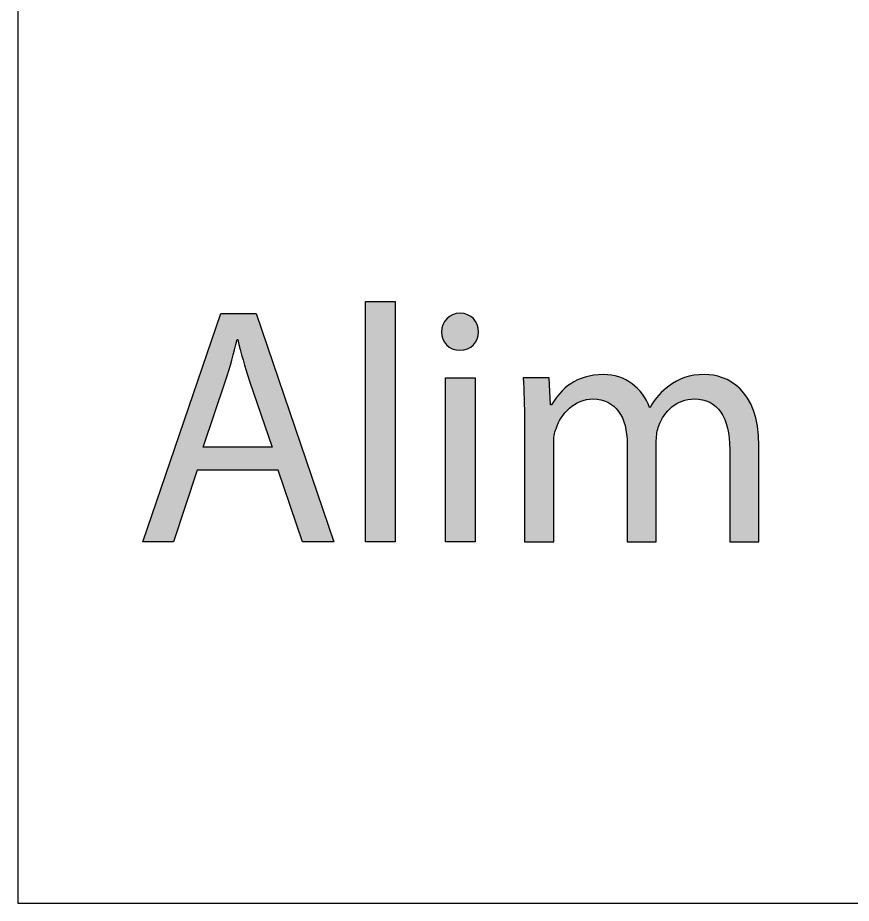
# Model space of a CAD drawing. Extents: x 0 to 360, y -268 to 0.
# Drawn here: x 10 to 17.38, y -164 to -156.16 of the extents above; entities that cross this region are included whole.
import ezdxf

# ---------------------------------------------------------------- set-up
doc = ezdxf.new("R2010")
doc.units = 0
doc.layers.add('LAYER_1', color=7, linetype='CONTINUOUS')

# ---------------------------------------------------------------- blocks, each defined once
blk = doc.blocks.new('*U104')
at = {"layer": 'LAYER_1', "color": 250}
for points in [[(11.7982, -159.5002), (11.6422, -159.237), (11.7982, -158.7798)], [(11.9481, -159.0106), (11.9481, -158.7798), (11.9949, -159.1896)], [(11.9949, -159.1896), (11.9949, -158.7798), (12.053, -159.3798)], [(12.053, -159.3798), (12.053, -158.7798), (12.11, -159.5448)], [(12.11, -159.5448), (12.11, -158.7798), (12.2539, -159.9613)], [(11.6422, -160.1652), (11.5883, -159.395), (11.6422, -159.237)], [(11.5883, -160.1652), (11.3785, -160.0097), (11.5883, -159.395)], [(12.3048, -160.1652), (12.3048, -159.3507), (12.5207, -160.8005)], [(11.3785, -160.8005), (11.1085, -160.8005), (11.3785, -160.0097)]]:
    blk.add_solid(points, dxfattribs=at)
at = {"layer": 'LAYER_1', "color": 250, "extrusion": (0, 0, -1)}
for points in [[(-11.7982, -159.5002), (-11.7982, -158.7798), (-11.8401, -159.3765)], [(-11.8401, -159.3765), (-11.7982, -158.7798), (-11.8401, -158.7798)], [(-11.8401, -159.3765), (-11.8401, -158.7798), (-11.8956, -159.1915)], [(-11.8956, -159.1915), (-11.8401, -158.7798), (-11.8956, -158.7798)], [(-11.8956, -159.1915), (-11.8956, -158.7798), (-11.9421, -159.0106)], [(-11.9421, -159.0106), (-11.8956, -158.7798), (-11.9421, -158.7798)], [(-11.9421, -159.0106), (-11.9421, -158.7798), (-11.9481, -159.0106)], [(-11.9481, -159.0106), (-11.9421, -158.7798), (-11.9481, -158.7798)], [(-11.9949, -159.1896), (-11.9481, -158.7798), (-11.9949, -158.7798)], [(-12.053, -159.3798), (-11.9949, -158.7798), (-12.053, -158.7798)], [(-12.11, -159.5448), (-12.053, -158.7798), (-12.11, -158.7798)], [(-12.2539, -159.9613), (-12.11, -158.7798), (-12.2539, -159.2013)], [(-11.6422, -159.9613), (-11.6422, -159.237), (-11.7982, -159.5002)], [(-12.2539, -160.1652), (-12.2539, -159.2013), (-12.3048, -160.1652)], [(-12.3048, -160.1652), (-12.2539, -159.2013), (-12.3048, -159.3507)], [(-11.5883, -160.1652), (-11.5883, -159.395), (-11.6422, -160.1652)], [(-12.5207, -160.8005), (-12.3048, -159.3507), (-12.5207, -159.9832)], [(-11.3785, -160.8005), (-11.3785, -160.0097), (-11.5883, -160.1652)], [(-11.6422, -160.1652), (-11.6422, -159.9613), (-11.7982, -160.1652)], [(-11.7982, -160.1652), (-11.6422, -159.9613), (-11.7982, -159.9613)], [(-11.7982, -160.1652), (-11.7982, -159.9613), (-11.8401, -160.1652)], [(-11.8401, -160.1652), (-11.7982, -159.9613), (-11.8401, -159.9613)], [(-11.8401, -160.1652), (-11.8401, -159.9613), (-11.8956, -160.1652)], [(-11.8956, -160.1652), (-11.8401, -159.9613), (-11.8956, -159.9613)], [(-11.8956, -160.1652), (-11.8956, -159.9613), (-11.9421, -160.1652)], [(-11.9421, -160.1652), (-11.8956, -159.9613), (-11.9421, -159.9613)], [(-11.9421, -160.1652), (-11.9421, -159.9613), (-11.9481, -160.1652)], [(-11.9481, -160.1652), (-11.9421, -159.9613), (-11.9481, -159.9613)], [(-11.9481, -160.1652), (-11.9481, -159.9613), (-11.9949, -160.1652)], [(-11.9949, -160.1652), (-11.9481, -159.9613), (-11.9949, -159.9613)], [(-11.9949, -160.1652), (-11.9949, -159.9613), (-12.053, -160.1652)], [(-12.053, -160.1652), (-11.9949, -159.9613), (-12.053, -159.9613)], [(-12.053, -160.1652), (-12.053, -159.9613), (-12.11, -160.1652)], [(-12.11, -160.1652), (-12.053, -159.9613), (-12.11, -159.9613)], [(-12.11, -160.1652), (-12.11, -159.9613), (-12.2539, -160.1652)], [(-12.2539, -160.1652), (-12.11, -159.9613), (-12.2539, -159.9613)], [(-12.5207, -160.8005), (-12.5207, -159.9832), (-12.7996, -160.8005)]]:
    blk.add_solid(points, dxfattribs=at)
blk = doc.blocks.new('*U105')
at = {"layer": 'LAYER_1', "color": 250, "extrusion": (0, 0, -1)}
for points in [[(-13.0788, -160.8005), (-13.0788, -158.6723), (-13.3425, -160.8005)], [(-13.3425, -160.8005), (-13.0788, -158.6723), (-13.3425, -158.6723)]]:
    blk.add_solid(points, dxfattribs=at)
blk = doc.blocks.new('*U106')
at = {"layer": 'LAYER_1', "color": 250}
for points in [[(13.7864, -159.0442), (13.7794, -158.8503), (13.7864, -158.8404)], [(13.787, -159.0451), (13.7864, -158.8404), (13.787, -158.8396)], [(13.7864, -159.0442), (13.7864, -158.8404), (13.787, -159.0451)], [(13.7885, -159.0468), (13.787, -158.8396), (13.7885, -158.8375)], [(13.787, -159.0451), (13.787, -158.8396), (13.7885, -159.0468)], [(13.7969, -159.0565), (13.7885, -158.8375), (13.7969, -158.8279)], [(13.7885, -159.0468), (13.7885, -158.8375), (13.7969, -159.0565)], [(13.7987, -159.0583), (13.7969, -158.8279), (13.7987, -158.8258)], [(13.7969, -159.0565), (13.7969, -158.8279), (13.7987, -159.0583)], [(13.8078, -159.0669), (13.7987, -158.8258), (13.8078, -158.8172)], [(13.7987, -159.0583), (13.7987, -158.8258), (13.8078, -159.0669)], [(13.8101, -159.0687), (13.8078, -158.8172), (13.8101, -158.8151)], [(13.8078, -159.0669), (13.8078, -158.8172), (13.8101, -159.0687)], [(13.8199, -159.0762), (13.8101, -158.8151), (13.8199, -158.8076)], [(13.8101, -159.0687), (13.8101, -158.8151), (13.8199, -159.0762)], [(13.8226, -159.0779), (13.8199, -158.8076), (13.8226, -158.8055)], [(13.8199, -159.0762), (13.8199, -158.8076), (13.8226, -159.0779)], [(13.8329, -159.0843), (13.8226, -158.8055), (13.8329, -158.7992)], [(13.8226, -159.0779), (13.8226, -158.8055), (13.8329, -159.0843)], [(13.8362, -159.0858), (13.8329, -158.7992), (13.8362, -158.7972)], [(13.8329, -159.0843), (13.8329, -158.7992), (13.8362, -159.0858)], [(13.847, -159.091), (13.8362, -158.7972), (13.847, -158.792)], [(13.8362, -159.0858), (13.8362, -158.7972), (13.847, -159.091)], [(13.8508, -159.0924), (13.847, -158.792), (13.8508, -158.7902)], [(13.847, -159.091), (13.847, -158.792), (13.8508, -159.0924)], [(13.862, -159.0964), (13.8508, -158.7902), (13.862, -158.7861)], [(13.8508, -159.0924), (13.8508, -158.7902), (13.862, -159.0964)], [(13.8663, -159.0975), (13.862, -158.7861), (13.8663, -158.7846)], [(13.862, -159.0964), (13.862, -158.7861), (13.8663, -159.0975)], [(13.878, -159.1004), (13.8663, -158.7846), (13.878, -158.7817)], [(13.8663, -159.0975), (13.8663, -158.7846), (13.878, -159.1004)], [(13.8828, -159.1011), (13.878, -158.7817), (13.8828, -158.7804)], [(13.878, -159.1004), (13.878, -158.7817), (13.8828, -159.1011)], [(13.8947, -159.1028), (13.8828, -158.7804), (13.8947, -158.7787)], [(13.8828, -159.1011), (13.8828, -158.7804), (13.8947, -159.1028)], [(13.9002, -159.1031), (13.8947, -158.7787), (13.9002, -158.7779)], [(13.8947, -159.1028), (13.8947, -158.7787), (13.9002, -159.1031)], [(13.9123, -159.1036), (13.9002, -158.7779), (13.9123, -158.7773)], [(13.9002, -159.1031), (13.9002, -158.7779), (13.9123, -159.1036)], [(13.9184, -159.1034), (13.9123, -158.7773), (13.9184, -158.777)], [(13.7541, -158.9584), (13.7533, -158.9417), (13.7541, -158.9258)], [(13.7562, -158.9746), (13.7541, -158.9251), (13.7562, -158.9099)], [(13.7541, -158.9587), (13.7541, -158.9258), (13.7541, -158.9251)], [(13.7541, -158.9587), (13.7541, -158.9251), (13.7562, -158.9746)], [(13.7541, -158.9584), (13.7541, -158.9258), (13.7541, -158.9587)], [(13.7564, -158.9752), (13.7562, -158.9099), (13.7564, -158.9089)], [(13.7562, -158.9746), (13.7562, -158.9099), (13.7564, -158.9752)], [(13.7598, -158.9902), (13.7564, -158.9089), (13.7598, -158.8945)], [(13.7564, -158.9752), (13.7564, -158.9089), (13.7598, -158.9902)], [(13.7601, -158.9911), (13.7598, -158.8945), (13.7601, -158.8933)], [(13.7598, -158.9902), (13.7598, -158.8945), (13.7601, -158.9911)], [(13.7647, -159.0051), (13.7601, -158.8933), (13.7647, -158.8797)], [(13.7601, -158.9911), (13.7601, -158.8933), (13.7647, -159.0051)], [(13.7652, -159.0063), (13.7647, -158.8797), (13.7652, -158.8782)], [(13.7647, -159.0051), (13.7647, -158.8797), (13.7652, -159.0063)], [(13.7709, -159.0193), (13.7652, -158.8782), (13.7709, -158.8656)], [(13.7652, -159.0063), (13.7652, -158.8782), (13.7709, -159.0193)], [(13.7717, -159.0207), (13.7709, -158.8656), (13.7717, -158.8638)], [(13.7709, -159.0193), (13.7709, -158.8656), (13.7717, -159.0207)], [(13.7783, -159.0326), (13.7717, -158.8638), (13.7783, -158.8522)], [(13.7717, -159.0207), (13.7717, -158.8638), (13.7783, -159.0326)], [(13.7794, -159.0342), (13.7783, -158.8522), (13.7794, -158.8503)], [(13.7783, -159.0326), (13.7783, -158.8522), (13.7794, -159.0342)], [(13.7794, -159.0342), (13.7794, -158.8503), (13.7864, -159.0442)]]:
    blk.add_solid(points, dxfattribs=at)
at = {"layer": 'LAYER_1', "color": 250, "extrusion": (0, 0, -1)}
for points in [[(-13.9123, -159.1036), (-13.9123, -158.7773), (-13.9184, -159.1034)], [(-13.9184, -159.1034), (-13.9184, -158.777), (-13.9315, -159.1028)], [(-13.9315, -159.1028), (-13.9184, -158.777), (-13.9315, -158.7777)], [(-13.9315, -159.1028), (-13.9315, -158.7777), (-13.936, -159.1022)], [(-13.936, -159.1022), (-13.9315, -158.7777), (-13.936, -158.7779)], [(-13.936, -159.1022), (-13.936, -158.7779), (-13.9497, -159.1004)], [(-13.9497, -159.1004), (-13.936, -158.7779), (-13.9497, -158.7799)], [(-13.9497, -159.1004), (-13.9497, -158.7799), (-13.9529, -159.0996)], [(-13.9529, -159.0996), (-13.9497, -158.7799), (-13.9529, -158.7803)], [(-13.9529, -159.0996), (-13.9529, -158.7803), (-13.9668, -159.0964)], [(-13.9668, -159.0964), (-13.9529, -158.7803), (-13.9668, -158.7838)], [(-13.9668, -159.0964), (-13.9668, -158.7838), (-13.9689, -159.0957)], [(-13.9689, -159.0957), (-13.9668, -158.7838), (-13.9689, -158.7843)], [(-13.9689, -159.0957), (-13.9689, -158.7843), (-13.9828, -159.091)], [(-13.9828, -159.091), (-13.9689, -158.7843), (-13.9828, -158.7893)], [(-13.9828, -159.091), (-13.9828, -158.7893), (-13.9841, -159.0904)], [(-13.9841, -159.0904), (-13.9828, -158.7893), (-13.9841, -158.7898)], [(-13.9841, -159.0904), (-13.9841, -158.7898), (-13.9977, -159.0843)], [(-13.9977, -159.0843), (-13.9841, -158.7898), (-13.9977, -158.7963)], [(-13.9977, -159.0843), (-13.9977, -158.7963), (-13.9984, -159.0839)], [(-13.9984, -159.0839), (-13.9977, -158.7963), (-13.9984, -158.7966)], [(-13.9984, -159.0839), (-13.9984, -158.7966), (-14.0115, -159.0762)], [(-14.0115, -159.0762), (-13.9984, -158.7966), (-14.0115, -158.8047)], [(-14.0115, -159.0762), (-14.0115, -158.8047), (-14.0117, -159.0761)], [(-14.0117, -159.0761), (-14.0115, -158.8047), (-14.0117, -158.8048)], [(-14.0117, -159.0761), (-14.0117, -158.8048), (-14.024, -159.067)], [(-14.024, -159.067), (-14.0117, -158.8048), (-14.024, -158.8142)], [(-14.024, -159.067), (-14.024, -158.8142), (-14.0241, -159.0669)], [(-14.0241, -159.0669), (-14.024, -158.8142), (-14.0241, -158.8143)], [(-14.0241, -159.0669), (-14.0241, -158.8143), (-14.0352, -159.0568)], [(-14.0352, -159.0568), (-14.0241, -158.8143), (-14.0352, -158.8248)], [(-14.0352, -159.0568), (-14.0352, -158.8248), (-14.0356, -159.0565)], [(-14.0356, -159.0565), (-14.0352, -158.8248), (-14.0356, -158.8252)], [(-14.0356, -159.0565), (-14.0356, -158.8252), (-14.0453, -159.0456)], [(-14.0453, -159.0456), (-14.0356, -158.8252), (-14.0453, -158.8364)], [(-14.0453, -159.0456), (-14.0453, -158.8364), (-14.0457, -159.0451)], [(-14.0457, -159.0451), (-14.0453, -158.8364), (-14.0457, -158.837)], [(-14.0457, -159.0451), (-14.0457, -158.837), (-14.0501, -159.039)], [(-14.0501, -159.039), (-14.0457, -158.837), (-14.0501, -158.8432)], [(-14.0501, -159.039), (-14.0501, -158.8432), (-14.0542, -159.0333)], [(-14.0542, -159.0333), (-14.0501, -158.8432), (-14.0542, -158.849)], [(-14.0542, -159.0333), (-14.0542, -158.849), (-14.0547, -159.0326)], [(-14.0547, -159.0326), (-14.0542, -158.849), (-14.0547, -158.8498)], [(-14.0547, -159.0326), (-14.0547, -158.8498), (-14.0619, -159.02)], [(-14.0619, -159.02), (-14.0547, -158.8498), (-14.0619, -158.8626)], [(-14.0619, -159.02), (-14.0619, -158.8626), (-14.0623, -159.0193)], [(-14.0623, -159.0193), (-14.0619, -158.8626), (-14.0623, -158.8635)], [(-14.0623, -159.0193), (-14.0623, -158.8635), (-14.0683, -159.0058)], [(-14.0683, -159.0058), (-14.0623, -158.8635), (-14.0683, -158.877)], [(-14.0683, -159.0058), (-14.0683, -158.877), (-14.0686, -159.0051)], [(-14.0686, -159.0051), (-14.0683, -158.877), (-14.0686, -158.878)], [(-14.0686, -159.0051), (-14.0686, -158.878), (-14.0734, -158.9908)], [(-14.0734, -158.9908), (-14.0686, -158.878), (-14.0734, -158.8922)], [(-14.0734, -158.9908), (-14.0734, -158.8922), (-14.0736, -158.9902)], [(-14.0736, -158.9902), (-14.0734, -158.8922), (-14.0736, -158.8931)], [(-14.0736, -158.9902), (-14.0736, -158.8931), (-14.0771, -158.9751)], [(-14.0771, -158.9751), (-14.0736, -158.8931), (-14.0771, -158.9081)], [(-14.0771, -158.9751), (-14.0771, -158.9081), (-14.0772, -158.9746)], [(-14.0772, -158.9746), (-14.0771, -158.9081), (-14.0772, -158.9089)], [(-14.0772, -158.9746), (-14.0772, -158.9089), (-14.0793, -158.9586)], [(-14.0793, -158.9586), (-14.0772, -158.9089), (-14.0793, -158.9247)], [(-14.0793, -158.9586), (-14.0793, -158.9247), (-14.0794, -158.9584)], [(-14.0794, -158.9584), (-14.0793, -158.9247), (-14.0794, -158.9253)], [(-14.0794, -158.9584), (-14.0794, -158.9253), (-14.0801, -158.9417)], [(-13.7864, -160.8005), (-13.7864, -159.3496), (-13.787, -160.8005)], [(-13.787, -160.8005), (-13.7864, -159.3496), (-13.787, -159.3496)], [(-13.787, -160.8005), (-13.787, -159.3496), (-13.7885, -160.8005)], [(-13.7885, -160.8005), (-13.787, -159.3496), (-13.7885, -159.3496)], [(-13.7885, -160.8005), (-13.7885, -159.3496), (-13.7969, -160.8005)], [(-13.7969, -160.8005), (-13.7885, -159.3496), (-13.7969, -159.3496)], [(-13.7969, -160.8005), (-13.7969, -159.3496), (-13.7987, -160.8005)], [(-13.7987, -160.8005), (-13.7969, -159.3496), (-13.7987, -159.3496)], [(-13.7987, -160.8005), (-13.7987, -159.3496), (-13.8078, -160.8005)], [(-13.8078, -160.8005), (-13.7987, -159.3496), (-13.8078, -159.3496)], [(-13.8078, -160.8005), (-13.8078, -159.3496), (-13.8101, -160.8005)], [(-13.8101, -160.8005), (-13.8078, -159.3496), (-13.8101, -159.3496)], [(-13.8101, -160.8005), (-13.8101, -159.3496), (-13.8199, -160.8005)], [(-13.8199, -160.8005), (-13.8101, -159.3496), (-13.8199, -159.3496)], [(-13.8199, -160.8005), (-13.8199, -159.3496), (-13.8226, -160.8005)], [(-13.8226, -160.8005), (-13.8199, -159.3496), (-13.8226, -159.3496)], [(-13.8226, -160.8005), (-13.8226, -159.3496), (-13.8329, -160.8005)], [(-13.8329, -160.8005), (-13.8226, -159.3496), (-13.8329, -159.3496)], [(-13.8329, -160.8005), (-13.8329, -159.3496), (-13.8362, -160.8005)], [(-13.8362, -160.8005), (-13.8329, -159.3496), (-13.8362, -159.3496)], [(-13.8362, -160.8005), (-13.8362, -159.3496), (-13.847, -160.8005)], [(-13.847, -160.8005), (-13.8362, -159.3496), (-13.847, -159.3496)], [(-13.847, -160.8005), (-13.847, -159.3496), (-13.8508, -160.8005)], [(-13.8508, -160.8005), (-13.847, -159.3496), (-13.8508, -159.3496)], [(-13.8508, -160.8005), (-13.8508, -159.3496), (-13.862, -160.8005)], [(-13.862, -160.8005), (-13.8508, -159.3496), (-13.862, -159.3496)], [(-13.862, -160.8005), (-13.862, -159.3496), (-13.8663, -160.8005)], [(-13.8663, -160.8005), (-13.862, -159.3496), (-13.8663, -159.3496)], [(-13.8663, -160.8005), (-13.8663, -159.3496), (-13.878, -160.8005)], [(-13.878, -160.8005), (-13.8663, -159.3496), (-13.878, -159.3496)], [(-13.878, -160.8005), (-13.878, -159.3496), (-13.8828, -160.8005)], [(-13.8828, -160.8005), (-13.878, -159.3496), (-13.8828, -159.3496)], [(-13.8828, -160.8005), (-13.8828, -159.3496), (-13.8947, -160.8005)], [(-13.8947, -160.8005), (-13.8828, -159.3496), (-13.8947, -159.3496)], [(-13.8947, -160.8005), (-13.8947, -159.3496), (-13.9002, -160.8005)], [(-13.9002, -160.8005), (-13.8947, -159.3496), (-13.9002, -159.3496)], [(-13.9002, -160.8005), (-13.9002, -159.3496), (-13.9123, -160.8005)], [(-13.9123, -160.8005), (-13.9002, -159.3496), (-13.9123, -159.3496)], [(-13.9123, -160.8005), (-13.9123, -159.3496), (-13.9184, -160.8005)], [(-13.9184, -160.8005), (-13.9123, -159.3496), (-13.9184, -159.3496)], [(-13.9184, -160.8005), (-13.9184, -159.3496), (-13.9315, -160.8005)], [(-13.9315, -160.8005), (-13.9184, -159.3496), (-13.9315, -159.3496)], [(-13.9315, -160.8005), (-13.9315, -159.3496), (-13.936, -160.8005)], [(-13.936, -160.8005), (-13.9315, -159.3496), (-13.936, -159.3496)], [(-13.936, -160.8005), (-13.936, -159.3496), (-13.9497, -160.8005)], [(-13.9497, -160.8005), (-13.936, -159.3496), (-13.9497, -159.3496)], [(-13.9497, -160.8005), (-13.9497, -159.3496), (-13.9529, -160.8005)], [(-13.9529, -160.8005), (-13.9497, -159.3496), (-13.9529, -159.3496)], [(-13.9529, -160.8005), (-13.9529, -159.3496), (-13.9668, -160.8005)], [(-13.9668, -160.8005), (-13.9529, -159.3496), (-13.9668, -159.3496)], [(-13.9668, -160.8005), (-13.9668, -159.3496), (-13.9689, -160.8005)], [(-13.9689, -160.8005), (-13.9668, -159.3496), (-13.9689, -159.3496)], [(-13.9689, -160.8005), (-13.9689, -159.3496), (-13.9828, -160.8005)], [(-13.9828, -160.8005), (-13.9689, -159.3496), (-13.9828, -159.3496)], [(-13.9828, -160.8005), (-13.9828, -159.3496), (-13.9841, -160.8005)], [(-13.9841, -160.8005), (-13.9828, -159.3496), (-13.9841, -159.3496)], [(-13.9841, -160.8005), (-13.9841, -159.3496), (-13.9977, -160.8005)], [(-13.9977, -160.8005), (-13.9841, -159.3496), (-13.9977, -159.3496)], [(-13.9977, -160.8005), (-13.9977, -159.3496), (-13.9984, -160.8005)], [(-13.9984, -160.8005), (-13.9977, -159.3496), (-13.9984, -159.3496)], [(-13.9984, -160.8005), (-13.9984, -159.3496), (-14.0115, -160.8005)], [(-14.0115, -160.8005), (-13.9984, -159.3496), (-14.0115, -159.3496)], [(-14.0115, -160.8005), (-14.0115, -159.3496), (-14.0117, -160.8005)], [(-14.0117, -160.8005), (-14.0115, -159.3496), (-14.0117, -159.3496)], [(-14.0117, -160.8005), (-14.0117, -159.3496), (-14.024, -160.8005)], [(-14.024, -160.8005), (-14.0117, -159.3496), (-14.024, -159.3496)], [(-14.024, -160.8005), (-14.024, -159.3496), (-14.0241, -160.8005)], [(-14.0241, -160.8005), (-14.024, -159.3496), (-14.0241, -159.3496)], [(-14.0241, -160.8005), (-14.0241, -159.3496), (-14.0352, -160.8005)], [(-14.0352, -160.8005), (-14.0241, -159.3496), (-14.0352, -159.3496)], [(-14.0352, -160.8005), (-14.0352, -159.3496), (-14.0356, -160.8005)], [(-14.0356, -160.8005), (-14.0352, -159.3496), (-14.0356, -159.3496)], [(-14.0356, -160.8005), (-14.0356, -159.3496), (-14.0453, -160.8005)], [(-14.0453, -160.8005), (-14.0356, -159.3496), (-14.0453, -159.3496)], [(-14.0453, -160.8005), (-14.0453, -159.3496), (-14.0457, -160.8005)], [(-14.0457, -160.8005), (-14.0453, -159.3496), (-14.0457, -159.3496)], [(-14.0457, -160.8005), (-14.0457, -159.3496), (-14.0501, -160.8005)], [(-14.0501, -160.8005), (-14.0457, -159.3496), (-14.0501, -159.3496)]]:
    blk.add_solid(points, dxfattribs=at)
blk = doc.blocks.new('*U107')
at = {"layer": 'LAYER_1', "color": 250, "extrusion": (0, 0, -1)}
for points in [[(-14.488, -159.7422), (-14.4759, -159.3496), (-14.488, -159.3496)], [(-14.488, -160.8005), (-14.488, -159.3496), (-14.7068, -160.8005)], [(-14.7068, -160.8005), (-14.488, -159.3496), (-14.7068, -159.3496)], [(-14.7068, -160.8005), (-14.7068, -159.3496), (-14.7188, -160.8005)], [(-14.7188, -160.8005), (-14.7068, -159.3496), (-14.7188, -159.5865)], [(-14.9301, -159.5841), (-14.9301, -159.3825), (-14.956, -159.5707)], [(-14.956, -159.5707), (-14.956, -159.368), (-14.9802, -159.5581)], [(-14.9802, -159.5581), (-14.9802, -159.3588), (-15.0237, -159.5448)], [(-15.0237, -159.5448), (-15.0237, -159.3422), (-15.0348, -159.5414)], [(-15.0348, -159.5414), (-15.0348, -159.3399), (-15.0937, -159.5355)], [(-15.2257, -159.5648), (-15.1865, -159.32), (-15.2257, -159.323)], [(-15.2574, -159.5861), (-15.2257, -159.323), (-15.2574, -159.3255)], [(-15.2777, -159.5998), (-15.2574, -159.3255), (-15.2777, -159.3303)], [(-15.3204, -159.6467), (-15.2777, -159.3303), (-15.3204, -159.3406)], [(-15.3236, -159.6523), (-15.3204, -159.3406), (-15.3236, -159.3414)], [(-15.3536, -159.7044), (-15.3236, -159.3414), (-15.3536, -159.3539)], [(-15.3774, -159.7718), (-15.3536, -159.3539), (-15.3774, -159.3639)], [(-15.3846, -159.8101), (-15.3774, -159.3639), (-15.3846, -159.3669)], [(-15.3917, -159.8477), (-15.3846, -159.3669), (-15.3917, -159.3713)], [(-15.3965, -159.931), (-15.3917, -159.3713), (-15.3965, -159.3742)], [(-15.3965, -160.8005), (-15.3965, -159.3742), (-15.4399, -160.8005)], [(-15.4399, -160.8005), (-15.3965, -159.3742), (-15.4399, -159.4012)], [(-15.8322, -159.5798), (-15.8322, -159.3781), (-15.8359, -159.5772)], [(-15.8359, -159.5772), (-15.8359, -159.3764), (-15.8831, -159.5548)], [(-15.8831, -159.5548), (-15.8831, -159.3557), (-15.905, -159.5487)], [(-15.905, -159.5487), (-15.905, -159.3462), (-15.9346, -159.5405)], [(-15.9346, -159.5405), (-15.9346, -159.3391), (-15.9874, -159.5357)], [(-15.9874, -159.5357), (-15.9874, -159.3266), (-15.9901, -159.5355)], [(-16.1279, -159.5656), (-16.0831, -159.32), (-16.1279, -159.3237)], [(-16.1596, -159.5872), (-16.1279, -159.3237), (-16.1596, -159.3264)], [(-16.182, -159.6024), (-16.1596, -159.3264), (-16.182, -159.3322)], [(-16.2262, -159.653), (-16.182, -159.3322), (-16.2262, -159.3438)], [(-16.2402, -159.679), (-16.2262, -159.3438), (-16.2402, -159.3474)], [(-16.2607, -159.7169), (-16.2402, -159.3474), (-16.2607, -159.3573)], [(-16.2853, -159.7933), (-16.2607, -159.3573), (-16.2853, -159.3692)], [(-16.3, -159.8819), (-16.2853, -159.3692), (-16.3, -159.3763)], [(-16.3049, -159.982), (-16.3, -159.3763), (-16.3049, -159.3787)], [(-16.3049, -160.8005), (-16.3049, -159.3787), (-16.3205, -160.8005)], [(-16.3205, -160.8005), (-16.3049, -159.3787), (-16.3205, -159.3862)], [(-16.3205, -160.8005), (-16.3205, -159.3862), (-16.396, -160.8005)], [(-16.396, -160.8005), (-16.3205, -159.3862), (-16.396, -159.4457)], [(-14.8128, -159.7023), (-14.8128, -159.4734), (-14.8445, -159.6654)], [(-14.8445, -159.6654), (-14.8445, -159.4416), (-14.8852, -159.6178)], [(-14.8852, -159.6178), (-14.8852, -159.4102), (-14.8964, -159.6094)], [(-14.8964, -159.6094), (-14.8964, -159.4016), (-14.9301, -159.5841)], [(-15.4399, -160.8005), (-15.4399, -159.4012), (-15.489, -160.8005)], [(-15.489, -160.8005), (-15.4399, -159.4012), (-15.489, -159.4435)], [(-15.489, -160.8005), (-15.489, -159.4435), (-15.5315, -160.8005)], [(-15.5315, -160.8005), (-15.489, -159.4435), (-15.5315, -159.4931)], [(-15.7232, -159.6823), (-15.7232, -159.4598), (-15.7653, -159.6369)], [(-15.7653, -159.6369), (-15.7653, -159.4218), (-15.7933, -159.6067)], [(-15.7933, -159.6067), (-15.7933, -159.4035), (-15.8322, -159.5798)], [(-16.396, -160.8005), (-16.396, -159.4457), (-16.4624, -160.8005)], [(-16.4624, -160.8005), (-16.396, -159.4457), (-16.4624, -159.5287)], [(-14.7507, -159.8604), (-14.7507, -159.5546), (-14.7667, -159.7994)], [(-14.7667, -159.7994), (-14.7667, -159.5323), (-14.7995, -159.7304)], [(-14.7995, -159.7304), (-14.7995, -159.4867), (-14.8128, -159.7023)], [(-15.5315, -160.8005), (-15.5315, -159.4931), (-15.5668, -160.8005)], [(-15.5668, -160.8005), (-15.5315, -159.4931), (-15.5668, -159.549)], [(-15.5668, -160.8005), (-15.5668, -159.549), (-15.5944, -160.8005)], [(-15.5944, -160.8005), (-15.5668, -159.549), (-15.5944, -159.6106)], [(-15.6543, -159.9041), (-15.6543, -159.5338), (-15.6603, -159.8349)], [(-15.6603, -159.8349), (-15.6603, -159.5253), (-15.6754, -159.7725)], [(-15.6754, -159.7725), (-15.6754, -159.504), (-15.6771, -159.7691)], [(-15.6771, -159.7691), (-15.6771, -159.5015), (-15.7232, -159.6823)], [(-16.4624, -160.8005), (-16.4624, -159.5287), (-16.5153, -160.8005)], [(-16.5153, -160.8005), (-16.4624, -159.5287), (-16.5153, -159.6384)], [(-14.7188, -160.8005), (-14.7188, -159.5865), (-14.7278, -160.8005)], [(-14.7278, -160.8005), (-14.7188, -159.5865), (-14.7278, -159.5865)], [(-14.7278, -160.8005), (-14.7278, -159.5865), (-14.7459, -160.8005)], [(-14.7459, -159.9282), (-14.7459, -159.5613), (-14.7507, -159.8604)], [(-15.5944, -160.8005), (-15.5944, -159.6106), (-15.6003, -160.8005)], [(-15.6003, -160.8005), (-15.5944, -159.6106), (-15.6003, -159.6106)], [(-15.6003, -160.8005), (-15.6003, -159.6106), (-15.6543, -160.8005)], [(-16.5153, -160.8005), (-16.5153, -159.6384), (-16.5502, -160.8005)], [(-16.5502, -160.8005), (-16.5153, -159.6384), (-16.5502, -159.7777)], [(-16.5502, -160.8005), (-16.5502, -159.7777), (-16.5628, -160.8005)], [(-16.5628, -160.8005), (-16.5502, -159.7777), (-16.5628, -159.9496)]]:
    blk.add_solid(points, dxfattribs=at)
at = {"layer": 'LAYER_1', "color": 250}
for points in [[(14.9301, -159.5841), (14.8964, -159.4016), (14.9301, -159.3825)], [(14.956, -159.5707), (14.9301, -159.3825), (14.956, -159.368)], [(14.9802, -159.5581), (14.956, -159.368), (14.9802, -159.3588)], [(15.0237, -159.5448), (14.9802, -159.3588), (15.0237, -159.3422)], [(15.0348, -159.5414), (15.0237, -159.3422), (15.0348, -159.3399)], [(15.0937, -159.5355), (15.0348, -159.3399), (15.0937, -159.3272)], [(15.1004, -159.5362), (15.0937, -159.3272), (15.1004, -159.3258)], [(15.0937, -159.5355), (15.0937, -159.3272), (15.1004, -159.5362)], [(15.1643, -159.543), (15.1004, -159.3258), (15.1643, -159.3215)], [(15.1004, -159.5362), (15.1004, -159.3258), (15.1643, -159.543)], [(15.1865, -159.5509), (15.1643, -159.3215), (15.1865, -159.32)], [(15.1643, -159.543), (15.1643, -159.3215), (15.1865, -159.5509)], [(15.1865, -159.5509), (15.1865, -159.32), (15.2257, -159.5648)], [(15.2257, -159.5648), (15.2257, -159.323), (15.2574, -159.5861)], [(15.2574, -159.5861), (15.2574, -159.3255), (15.2777, -159.5998)], [(15.2777, -159.5998), (15.2777, -159.3303), (15.3204, -159.6467)], [(15.3204, -159.6467), (15.3204, -159.3406), (15.3236, -159.6523)], [(15.3236, -159.6523), (15.3236, -159.3414), (15.3536, -159.7044)], [(15.3536, -159.7044), (15.3536, -159.3539), (15.3774, -159.7718)], [(15.3774, -159.7718), (15.3774, -159.3639), (15.3846, -159.8101)], [(15.3846, -159.8101), (15.3846, -159.3669), (15.3917, -159.8477)], [(15.3917, -159.8477), (15.3917, -159.3713), (15.3965, -159.931)], [(15.8322, -159.5798), (15.7933, -159.4035), (15.8322, -159.3781)], [(15.8359, -159.5772), (15.8322, -159.3781), (15.8359, -159.3764)], [(15.8831, -159.5548), (15.8359, -159.3764), (15.8831, -159.3557)], [(15.905, -159.5487), (15.8831, -159.3557), (15.905, -159.3462)], [(15.9346, -159.5405), (15.905, -159.3462), (15.9346, -159.3391)], [(15.9874, -159.5357), (15.9346, -159.3391), (15.9874, -159.3266)], [(15.9901, -159.5355), (15.9874, -159.3266), (15.9901, -159.3264)], [(16.0639, -159.5431), (15.9901, -159.3264), (16.0639, -159.3213)], [(15.9901, -159.5355), (15.9901, -159.3264), (16.0639, -159.5431)], [(16.0831, -159.5499), (16.0639, -159.3213), (16.0831, -159.32)], [(16.0639, -159.5431), (16.0639, -159.3213), (16.0831, -159.5499)], [(16.0831, -159.5499), (16.0831, -159.32), (16.1279, -159.5656)], [(16.1279, -159.5656), (16.1279, -159.3237), (16.1596, -159.5872)], [(16.1596, -159.5872), (16.1596, -159.3264), (16.182, -159.6024)], [(16.182, -159.6024), (16.182, -159.3322), (16.2262, -159.653)], [(16.2262, -159.653), (16.2262, -159.3438), (16.2402, -159.679)], [(16.2402, -159.679), (16.2402, -159.3474), (16.2607, -159.7169)], [(16.2607, -159.7169), (16.2607, -159.3573), (16.2853, -159.7933)], [(16.2853, -159.7933), (16.2853, -159.3692), (16.3, -159.8819)], [(16.3, -159.8819), (16.3, -159.3763), (16.3049, -159.982)], [(14.8128, -159.7023), (14.7995, -159.4867), (14.8128, -159.4734)], [(14.8445, -159.6654), (14.8128, -159.4734), (14.8445, -159.4416)], [(14.8852, -159.6178), (14.8445, -159.4416), (14.8852, -159.4102)], [(14.8964, -159.6094), (14.8852, -159.4102), (14.8964, -159.4016)], [(15.7232, -159.6823), (15.6771, -159.5015), (15.7232, -159.4598)], [(15.7653, -159.6369), (15.7232, -159.4598), (15.7653, -159.4218)], [(15.7933, -159.6067), (15.7653, -159.4218), (15.7933, -159.4035)], [(14.7507, -159.8604), (14.7459, -159.5613), (14.7507, -159.5546)], [(14.7667, -159.7994), (14.7507, -159.5546), (14.7667, -159.5323)], [(14.7995, -159.7304), (14.7667, -159.5323), (14.7995, -159.4867)], [(15.6543, -160.8005), (15.6003, -159.6106), (15.6543, -159.5338)], [(15.6603, -159.8349), (15.6543, -159.5338), (15.6603, -159.5253)], [(15.6754, -159.7725), (15.6603, -159.5253), (15.6754, -159.504)], [(15.6771, -159.7691), (15.6754, -159.504), (15.6771, -159.5015)], [(14.7459, -160.8005), (14.7278, -159.5865), (14.7459, -159.5613)]]:
    blk.add_solid(points, dxfattribs=at)
blk = doc.blocks.new('BLOCK_15')
at = {"layer": 'LAYER_1'}
for points in [[(13.0788, -158.6723), (13.3425, -158.6723), (13.3425, -160.8005), (13.0788, -160.8005), (13.0788, -158.6723)], [(11.5883, -160.1652), (11.3785, -160.8005), (11.1085, -160.8005), (11.7982, -158.7798), (12.11, -158.7798), (12.7996, -160.8005), (12.5207, -160.8005), (12.3048, -160.1652), (11.5883, -160.1652)], [(13.7864, -160.8005), (13.7864, -159.3496), (14.0501, -159.3496), (14.0501, -160.8005), (13.7864, -160.8005)]]:
    blk.add_lwpolyline(points, dxfattribs=at)
for points, knots in [([(14.0801, -158.9417), (14.0801, -159.032), (14.0172, -159.1036), (13.9123, -159.1036), (13.8164, -159.1036), (13.7533, -159.032), (13.7533, -158.9417), (13.7533, -158.8521), (13.8193, -158.777), (13.9184, -158.777), (14.0143, -158.777), (14.0801, -158.8494), (14.0801, -158.9417)], [0, 0, 0, 0, 1, 1, 1, 2, 2, 2, 3, 3, 3, 4, 4, 4, 4]), ([(12.2539, -159.9613), (12.2539, -159.9613), (12.053, -159.3798), (12.053, -159.3798), (12.0081, -159.2476), (11.9781, -159.1278), (11.9481, -159.0106), (11.9481, -159.0106), (11.9421, -159.0106), (11.9421, -159.0106), (11.9121, -159.1278), (11.8821, -159.2538), (11.8401, -159.3765), (11.8401, -159.3765), (11.6422, -159.9613), (11.6422, -159.9613), (11.6422, -159.9613), (12.2539, -159.9613), (12.2539, -159.9613)], [0, 0, 0, 0, 1, 1, 1, 2, 2, 2, 3, 3, 3, 4, 4, 4, 5, 5, 5, 6, 6, 6, 6]), ([(14.488, -159.7422), (14.488, -159.5892), (14.482, -159.4693), (14.4759, -159.3496), (14.4759, -159.3496), (14.7068, -159.3496), (14.7068, -159.3496), (14.7068, -159.3496), (14.7188, -159.5865), (14.7188, -159.5865), (14.7188, -159.5865), (14.7278, -159.5865), (14.7278, -159.5865), (14.8087, -159.4487), (14.9436, -159.32), (15.1865, -159.32), (15.3815, -159.32), (15.5314, -159.4397), (15.5944, -159.6106), (15.5944, -159.6106), (15.6003, -159.6106), (15.6003, -159.6106), (15.6452, -159.5265), (15.7053, -159.4666), (15.7653, -159.4218), (15.8521, -159.3558), (15.9451, -159.32), (16.0831, -159.32), (16.2779, -159.32), (16.5628, -159.4452), (16.5628, -159.9496), (16.5628, -159.9496), (16.5628, -160.8005), (16.5628, -160.8005), (16.5628, -160.8005), (16.3049, -160.8005), (16.3049, -160.8005), (16.3049, -160.8005), (16.3049, -159.982), (16.3049, -159.982), (16.3049, -159.7002), (16.2, -159.5355), (15.9901, -159.5355), (15.8371, -159.5355), (15.7232, -159.6464), (15.6754, -159.7725), (15.6633, -159.8111), (15.6543, -159.8566), (15.6543, -159.9041), (15.6543, -159.9041), (15.6543, -160.8005), (15.6543, -160.8005), (15.6543, -160.8005), (15.3965, -160.8005), (15.3965, -160.8005), (15.3965, -160.8005), (15.3965, -159.931), (15.3965, -159.931), (15.3965, -159.7002), (15.2945, -159.5355), (15.0937, -159.5355), (14.9317, -159.5355), (14.8087, -159.6671), (14.7667, -159.7994), (14.7517, -159.8352), (14.7459, -159.8834), (14.7459, -159.9282), (14.7459, -159.9282), (14.7459, -160.8005), (14.7459, -160.8005), (14.7459, -160.8005), (14.488, -160.8005), (14.488, -160.8005), (14.488, -160.8005), (14.488, -159.7422), (14.488, -159.7422)], [0, 0, 0, 0, 1, 1, 1, 2, 2, 2, 3, 3, 3, 4, 4, 4, 5, 5, 5, 6, 6, 6, 7, 7, 7, 8, 8, 8, 9, 9, 9, 10, 10, 10, 11, 11, 11, 12, 12, 12, 13, 13, 13, 14, 14, 14, 15, 15, 15, 16, 16, 16, 17, 17, 17, 18, 18, 18, 19, 19, 19, 20, 20, 20, 21, 21, 21, 22, 22, 22, 23, 23, 23, 24, 24, 24, 25, 25, 25, 25])]:
    blk.add_open_spline(points, degree=3, knots=knots, dxfattribs=at)
at = {"layer": 'LAYER_1', "color": 250}
for name in ['*U105', '*U104', '*U106', '*U107']:
    blk.add_blockref(name, (0, 0), dxfattribs=at)
blk = doc.blocks.new('BLOCK_4')
at = {"layer": 'LAYER_1', "color": 250}
blk.add_lwpolyline([(101.9264, -156.001), (10.0001, -156.001), (10.0001, -164.001), (101.9264, -164.001), (101.9264, -156.001)], dxfattribs=at)
at = {"layer": 'LAYER_1'}
blk.add_blockref('BLOCK_15', (0, 0), dxfattribs=at)

msp = doc.modelspace()

# ---------------------------------------------------------------- block references
at = {"layer": 'LAYER_1'}
msp.add_blockref('BLOCK_4', (0, 0), dxfattribs=at)

doc.saveas('drawing.dxf')
